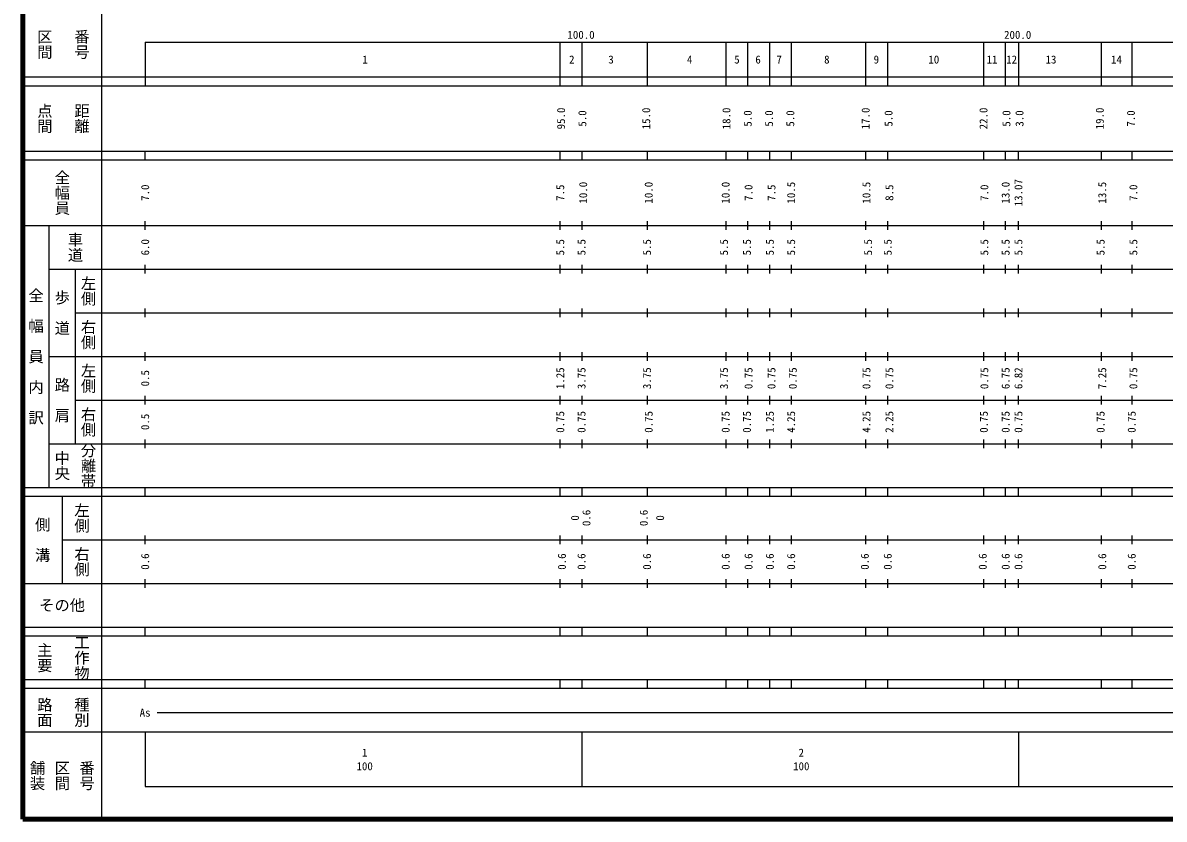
# Model space of a CAD drawing. Units: millimetres on the paper, enlarged 1000 times. Extents: x 40000 to 680000, y 20000 to 380000.
# Drawn here: x 40000 to 301400, y 20000 to 202409 of the extents above; entities that cross this region are included whole.
import ezdxf
from ezdxf.enums import TextEntityAlignment as Align

# ---------------------------------------------------------------- set-up
doc = ezdxf.new("R2010")
doc.units = ezdxf.units.MM
doc.header["$LTSCALE"] = 1000
doc.layers.add('M-TTL', color=2, linetype='Continuous', lineweight=140)
doc.layers.add('M-TTL-BAND', color=7, linetype='Continuous', lineweight=25)
doc.styles.add('@ＭＳ ゴシック', font='')
doc.styles.add('ＭＳ ゴシック', font='')
doc.styles.get('@ＭＳ ゴシック').set_extended_font_data('@MS Gothic')
doc.styles.get('ＭＳ ゴシック').set_extended_font_data('MS Gothic')

msp = doc.modelspace()

# ---------------------------------------------------------------- linework, layer by layer
at = {"layer": 'M-TTL'}
for p, q in [((40000, 380000), (40000, 20000)), ((40000, 20000), (680000, 20000))]:
    msp.add_line(p, q, dxfattribs=at)
at = {"layer": 'M-TTL-BAND'}
for p, q in [((58000, 370000), (58000, 20000)), ((68000, 198000), (579000, 198000)), ((68000, 198000), (68000, 188000)), ((163000, 198000), (163000, 188000)), ((168000, 198000), (168000, 188000)), ((183000, 198000), (183000, 188000)), ((201000, 198000), (201000, 188000)), ((206000, 198000), (206000, 188000)), ((211000, 198000), (211000, 188000)), ((216000, 198000), (216000, 188000)), ((233000, 198000), (233000, 188000)), ((238000, 198000), (238000, 188000)), ((260000, 198000), (260000, 188000)), ((265000, 198000), (265000, 188000)), ((268000, 198000), (268000, 188000)), ((287000, 198000), (287000, 188000)), ((294000, 198000), (294000, 188000)), ((40000, 190000), (579000, 190000)), ((40000, 188000), (579000, 188000)), ((40000, 173000), (579000, 173000)), ((68000, 171000), (68000, 173000)), ((163000, 173000), (163000, 171000)), ((168000, 173000), (168000, 171000)), ((183000, 173000), (183000, 171000)), ((201000, 173000), (201000, 171000)), ((206000, 173000), (206000, 171000)), ((211000, 173000), (211000, 171000)), ((216000, 173000), (216000, 171000)), ((233000, 173000), (233000, 171000)), ((238000, 173000), (238000, 171000)), ((260000, 173000), (260000, 171000)), ((265000, 173000), (265000, 171000)), ((268000, 171000), (268000, 173000)), ((287000, 173000), (287000, 171000)), ((294000, 173000), (294000, 171000)), ((40000, 171000), (579000, 171000)), ((68000, 155000), (68000, 157000)), ((163000, 157000), (163000, 155000)), ((168000, 157000), (168000, 155000)), ((183000, 157000), (183000, 155000)), ((201000, 157000), (201000, 155000)), ((206000, 157000), (206000, 155000)), ((211000, 157000), (211000, 155000)), ((216000, 157000), (216000, 155000)), ((233000, 157000), (233000, 155000)), ((238000, 157000), (238000, 155000)), ((260000, 157000), (260000, 155000)), ((265000, 157000), (265000, 155000)), ((268000, 155000), (268000, 157000)), ((287000, 157000), (287000, 155000)), ((294000, 157000), (294000, 155000)), ((40000, 156000), (579000, 156000)), ((46000, 96000), (46000, 156000)), ((68000, 145000), (68000, 147000)), ((163000, 147000), (163000, 145000)), ((168000, 147000), (168000, 145000)), ((183000, 147000), (183000, 145000)), ((201000, 147000), (201000, 145000)), ((206000, 147000), (206000, 145000)), ((211000, 147000), (211000, 145000)), ((216000, 147000), (216000, 145000)), ((233000, 147000), (233000, 145000)), ((238000, 147000), (238000, 145000)), ((260000, 147000), (260000, 145000)), ((265000, 147000), (265000, 145000)), ((268000, 145000), (268000, 147000)), ((287000, 147000), (287000, 145000)), ((294000, 147000), (294000, 145000)), ((46000, 146000), (579000, 146000)), ((52000, 146000), (52000, 106000)), ((52000, 136000), (579000, 136000)), ((68000, 135000), (68000, 137000)), ((163000, 137000), (163000, 135000)), ((168000, 137000), (168000, 135000)), ((183000, 137000), (183000, 135000)), ((201000, 137000), (201000, 135000)), ((206000, 137000), (206000, 135000)), ((211000, 137000), (211000, 135000)), ((216000, 137000), (216000, 135000)), ((233000, 137000), (233000, 135000)), ((238000, 137000), (238000, 135000)), ((260000, 137000), (260000, 135000)), ((265000, 137000), (265000, 135000)), ((268000, 135000), (268000, 137000)), ((287000, 137000), (287000, 135000)), ((294000, 137000), (294000, 135000)), ((46000, 126000), (579000, 126000)), ((68000, 125000), (68000, 127000)), ((163000, 127000), (163000, 125000)), ((168000, 127000), (168000, 125000)), ((183000, 127000), (183000, 125000)), ((201000, 127000), (201000, 125000)), ((206000, 127000), (206000, 125000)), ((211000, 127000), (211000, 125000)), ((216000, 127000), (216000, 125000)), ((233000, 127000), (233000, 125000)), ((238000, 127000), (238000, 125000)), ((260000, 127000), (260000, 125000)), ((265000, 127000), (265000, 125000)), ((268000, 125000), (268000, 127000)), ((287000, 127000), (287000, 125000)), ((294000, 127000), (294000, 125000)), ((52000, 116000), (579000, 116000)), ((68000, 115000), (68000, 117000)), ((163000, 117000), (163000, 115000)), ((168000, 117000), (168000, 115000)), ((183000, 117000), (183000, 115000)), ((201000, 117000), (201000, 115000)), ((206000, 117000), (206000, 115000)), ((211000, 117000), (211000, 115000)), ((216000, 117000), (216000, 115000)), ((233000, 117000), (233000, 115000)), ((238000, 117000), (238000, 115000)), ((260000, 117000), (260000, 115000)), ((265000, 117000), (265000, 115000)), ((268000, 115000), (268000, 117000)), ((287000, 117000), (287000, 115000)), ((294000, 117000), (294000, 115000)), ((46000, 106000), (579000, 106000)), ((68000, 105000), (68000, 107000)), ((163000, 107000), (163000, 105000)), ((168000, 107000), (168000, 105000)), ((183000, 107000), (183000, 105000)), ((201000, 107000), (201000, 105000)), ((206000, 107000), (206000, 105000)), ((211000, 107000), (211000, 105000)), ((216000, 107000), (216000, 105000)), ((233000, 107000), (233000, 105000)), ((238000, 107000), (238000, 105000)), ((260000, 107000), (260000, 105000)), ((265000, 107000), (265000, 105000)), ((268000, 105000), (268000, 107000)), ((287000, 107000), (287000, 105000)), ((294000, 107000), (294000, 105000)), ((40000, 96000), (579000, 96000)), ((68000, 94000), (68000, 96000)), ((163000, 96000), (163000, 94000)), ((168000, 96000), (168000, 94000)), ((183000, 96000), (183000, 94000)), ((201000, 96000), (201000, 94000)), ((206000, 96000), (206000, 94000)), ((211000, 96000), (211000, 94000)), ((216000, 96000), (216000, 94000)), ((233000, 96000), (233000, 94000)), ((238000, 96000), (238000, 94000)), ((260000, 96000), (260000, 94000)), ((265000, 96000), (265000, 94000)), ((268000, 94000), (268000, 96000)), ((287000, 96000), (287000, 94000)), ((294000, 96000), (294000, 94000)), ((40000, 94000), (579000, 94000)), ((49000, 94000), (49000, 74000)), ((49000, 84000), (579000, 84000)), ((68000, 83000), (68000, 85000)), ((163000, 85000), (163000, 83000)), ((168000, 85000), (168000, 83000)), ((183000, 85000), (183000, 83000)), ((201000, 85000), (201000, 83000)), ((206000, 85000), (206000, 83000)), ((211000, 85000), (211000, 83000)), ((216000, 85000), (216000, 83000)), ((233000, 85000), (233000, 83000)), ((238000, 85000), (238000, 83000)), ((260000, 85000), (260000, 83000)), ((265000, 85000), (265000, 83000)), ((268000, 83000), (268000, 85000)), ((287000, 85000), (287000, 83000)), ((294000, 85000), (294000, 83000)), ((40000, 74000), (579000, 74000)), ((68000, 73000), (68000, 75000)), ((163000, 75000), (163000, 73000)), ((168000, 75000), (168000, 73000)), ((183000, 75000), (183000, 73000)), ((201000, 75000), (201000, 73000)), ((206000, 75000), (206000, 73000)), ((211000, 75000), (211000, 73000)), ((216000, 75000), (216000, 73000)), ((233000, 75000), (233000, 73000)), ((238000, 75000), (238000, 73000)), ((260000, 75000), (260000, 73000)), ((265000, 75000), (265000, 73000)), ((268000, 73000), (268000, 75000)), ((287000, 75000), (287000, 73000)), ((294000, 75000), (294000, 73000)), ((40000, 64000), (579000, 64000)), ((68000, 62000), (68000, 64000)), ((163000, 64000), (163000, 62000)), ((168000, 64000), (168000, 62000)), ((183000, 64000), (183000, 62000)), ((201000, 64000), (201000, 62000)), ((206000, 64000), (206000, 62000)), ((211000, 64000), (211000, 62000)), ((216000, 64000), (216000, 62000)), ((233000, 64000), (233000, 62000)), ((238000, 64000), (238000, 62000)), ((260000, 64000), (260000, 62000)), ((265000, 64000), (265000, 62000)), ((268000, 62000), (268000, 64000)), ((287000, 64000), (287000, 62000)), ((294000, 64000), (294000, 62000)), ((40000, 62000), (579000, 62000)), ((40000, 52000), (579000, 52000)), ((40000, 50000), (579000, 50000)), ((68000, 50000), (68000, 52000)), ((163000, 52000), (163000, 50000)), ((168000, 52000), (168000, 50000)), ((183000, 52000), (183000, 50000)), ((201000, 52000), (201000, 50000)), ((206000, 52000), (206000, 50000)), ((211000, 52000), (211000, 50000)), ((216000, 52000), (216000, 50000)), ((233000, 52000), (233000, 50000)), ((238000, 52000), (238000, 50000)), ((260000, 52000), (260000, 50000)), ((265000, 52000), (265000, 50000)), ((268000, 50000), (268000, 52000)), ((287000, 52000), (287000, 50000)), ((294000, 52000), (294000, 50000)), ((70805, 44406), (565903, 44406)), ((40000, 40000), (579000, 40000)), ((68000, 40000), (68000, 27500)), ((168000, 40000), (168000, 27500)), ((268000, 40000), (268000, 27500)), ((68000, 27500), (579000, 27500))]:
    msp.add_line(p, q, dxfattribs=at)

# ---------------------------------------------------------------- texts
for s, height, rotation, style, p in [('区間', 2566, 270, '@ＭＳ ゴシック', (45000, 197500)), ('番号', 2566, 270, '@ＭＳ ゴシック', (53500, 197500)), ('点間', 2566, 270, '@ＭＳ ゴシック', (45000, 180500)), ('距離', 2566, 270, '@ＭＳ ゴシック', (53500, 180500)), ('95.0', 1833, 90, 'ＭＳ ゴシック', (163264, 180500)), ('5.0', 1833, 90, 'ＭＳ ゴシック', (168139, 180500)), ('15.0', 1833, 90, 'ＭＳ ゴシック', (182765, 180500)), ('18.0', 1833, 90, 'ＭＳ ゴシック', (201140, 180500)), ('5.0', 1833, 90, 'ＭＳ ゴシック', (206016, 180500)), ('5.0', 1833, 90, 'ＭＳ ゴシック', (210891, 180500)), ('5.0', 1833, 90, 'ＭＳ ゴシック', (215766, 180500)), ('17.0', 1833, 90, 'ＭＳ ゴシック', (233017, 180500)), ('5.0', 1833, 90, 'ＭＳ ゴシック', (238267, 180500)), ('22.0', 1833, 90, 'ＭＳ ゴシック', (260018, 180500)), ('5.0', 1833, 90, 'ＭＳ ゴシック', (265268, 180500)), ('3.0', 1833, 90, 'ＭＳ ゴシック', (268264, 180500)), ('19.0', 1833, 90, 'ＭＳ ゴシック', (286644, 180500)), ('7.0', 1833, 90, 'ＭＳ ゴシック', (293769, 180500)), ('全幅員', 2566, 270, '@ＭＳ ゴシック', (49000, 163500)), ('7.0', 1833, 90, 'ＭＳ ゴシック', (68011, 163500)), ('7.5', 1833, 90, 'ＭＳ ゴシック', (163077, 163500)), ('10.0', 1833, 90, 'ＭＳ ゴシック', (168327, 163500)), ('10.0', 1833, 90, 'ＭＳ ゴシック', (183327, 163500)), ('10.0', 1833, 90, 'ＭＳ ゴシック', (200953, 163500)), ('7.0', 1833, 90, 'ＭＳ ゴシック', (206203, 163500)), ('7.5', 1833, 90, 'ＭＳ ゴシック', (211453, 163500)), ('10.5', 1833, 90, 'ＭＳ ゴシック', (215953, 163500)), ('10.5', 1833, 90, 'ＭＳ ゴシック', (233204, 163500)), ('8.5', 1833, 90, 'ＭＳ ゴシック', (238454, 163500)), ('7.0', 1833, 90, 'ＭＳ ゴシック', (260205, 163500)), ('13.0', 1833, 90, 'ＭＳ ゴシック', (265080, 163500)), ('13.07', 1833, 90, 'ＭＳ ゴシック', (268011, 163500)), ('13.5', 1833, 90, 'ＭＳ ゴシック', (287206, 163500)), ('7.0', 1833, 90, 'ＭＳ ゴシック', (294331, 163500)), ('車道', 2566, 270, '@ＭＳ ゴシック', (52000, 151000)), ('6.0', 1833, 90, 'ＭＳ ゴシック', (68011, 151000)), ('5.5', 1833, 90, 'ＭＳ ゴシック', (163077, 151000)), ('5.5', 1833, 90, 'ＭＳ ゴシック', (167952, 151000)), ('5.5', 1833, 90, 'ＭＳ ゴシック', (182952, 151000)), ('5.5', 1833, 90, 'ＭＳ ゴシック', (200578, 151000)), ('5.5', 1833, 90, 'ＭＳ ゴシック', (205828, 151000)), ('5.5', 1833, 90, 'ＭＳ ゴシック', (211078, 151000)), ('5.5', 1833, 90, 'ＭＳ ゴシック', (215953, 151000)), ('5.5', 1833, 90, 'ＭＳ ゴシック', (233579, 151000)), ('5.5', 1833, 90, 'ＭＳ ゴシック', (238079, 151000)), ('5.5', 1833, 90, 'ＭＳ ゴシック', (260205, 151000)), ('5.5', 1833, 90, 'ＭＳ ゴシック', (265080, 151000)), ('5.5', 1833, 90, 'ＭＳ ゴシック', (268011, 151000)), ('5.5', 1833, 90, 'ＭＳ ゴシック', (286831, 151000)), ('5.5', 1833, 90, 'ＭＳ ゴシック', (294331, 151000)), ('左側', 2566, 270, '@ＭＳ ゴシック', (55000, 141000)), ('全\u3000幅\u3000員\u3000内\u3000訳', 2566, 270, '@ＭＳ ゴシック', (43000, 126000)), ('歩\u3000道', 2566, 270, '@ＭＳ ゴシック', (49000, 136000)), ('右側', 2566, 270, '@ＭＳ ゴシック', (55000, 131000)), ('左側', 2566, 270, '@ＭＳ ゴシック', (55000, 121000)), ('1.25', 1833, 90, 'ＭＳ ゴシック', (163077, 121000)), ('3.75', 1833, 90, 'ＭＳ ゴシック', (167952, 121000)), ('3.75', 1833, 90, 'ＭＳ ゴシック', (182952, 121000)), ('3.75', 1833, 90, 'ＭＳ ゴシック', (200578, 121000)), ('0.75', 1833, 90, 'ＭＳ ゴシック', (206203, 121000)), ('0.75', 1833, 90, 'ＭＳ ゴシック', (211453, 121000)), ('0.75', 1833, 90, 'ＭＳ ゴシック', (216328, 121000)), ('0.75', 1833, 90, 'ＭＳ ゴシック', (233204, 121000)), ('0.75', 1833, 90, 'ＭＳ ゴシック', (238454, 121000)), ('0.75', 1833, 90, 'ＭＳ ゴシック', (260205, 121000)), ('6.75', 1833, 90, 'ＭＳ ゴシック', (265080, 121000)), ('6.82', 1833, 90, 'ＭＳ ゴシック', (268011, 121000)), ('7.25', 1833, 90, 'ＭＳ ゴシック', (287206, 121000)), ('0.75', 1833, 90, 'ＭＳ ゴシック', (294331, 121000)), ('路\u3000肩', 2566, 270, '@ＭＳ ゴシック', (49000, 116000)), ('0.5', 1833, 90, 'ＭＳ ゴシック', (68011, 121000)), ('右側', 2566, 270, '@ＭＳ ゴシック', (55000, 111000)), ('0.5', 1833, 90, 'ＭＳ ゴシック', (68011, 111000)), ('0.75', 1833, 90, 'ＭＳ ゴシック', (163077, 111000)), ('0.75', 1833, 90, 'ＭＳ ゴシック', (167952, 111000)), ('0.75', 1833, 90, 'ＭＳ ゴシック', (183327, 111000)), ('0.75', 1833, 90, 'ＭＳ ゴシック', (200953, 111000)), ('0.75', 1833, 90, 'ＭＳ ゴシック', (205828, 111000)), ('1.25', 1833, 90, 'ＭＳ ゴシック', (211078, 111000)), ('4.25', 1833, 90, 'ＭＳ ゴシック', (215953, 111000)), ('4.25', 1833, 90, 'ＭＳ ゴシック', (233204, 111000)), ('2.25', 1833, 90, 'ＭＳ ゴシック', (238454, 111000)), ('0.75', 1833, 90, 'ＭＳ ゴシック', (260088, 111000)), ('0.75', 1833, 90, 'ＭＳ ゴシック', (265080, 111000)), ('0.75', 1833, 90, 'ＭＳ ゴシック', (268011, 111000)), ('0.75', 1833, 90, 'ＭＳ ゴシック', (286831, 111000)), ('0.75', 1833, 90, 'ＭＳ ゴシック', (293956, 111000)), ('分離帯', 2566, 270, '@ＭＳ ゴシック', (55000, 101000)), ('中央', 2566, 270, '@ＭＳ ゴシック', (49000, 101000)), ('左側', 2566, 270, '@ＭＳ ゴシック', (53500, 89000)), ('側\u3000溝', 2566, 270, '@ＭＳ ゴシック', (44500, 84000)), ('0', 1833, 90, 'ＭＳ ゴシック', (166452, 89000)), ('0.6', 1833, 90, 'ＭＳ ゴシック', (169077, 89000)), ('0.6', 1833, 90, 'ＭＳ ゴシック', (182202, 89000)), ('0', 1833, 90, 'ＭＳ ゴシック', (185952, 89000)), ('右側', 2566, 270, '@ＭＳ ゴシック', (53500, 79000)), ('0.6', 1833, 90, 'ＭＳ ゴシック', (68011, 79000)), ('0.6', 1833, 90, 'ＭＳ ゴシック', (163452, 79000)), ('0.6', 1833, 90, 'ＭＳ ゴシック', (167952, 79000)), ('0.6', 1833, 90, 'ＭＳ ゴシック', (182952, 79000)), ('0.6', 1833, 90, 'ＭＳ ゴシック', (200953, 79000)), ('0.6', 1833, 90, 'ＭＳ ゴシック', (206203, 79000)), ('0.6', 1833, 90, 'ＭＳ ゴシック', (211078, 79000)), ('0.6', 1833, 90, 'ＭＳ ゴシック', (215953, 79000)), ('0.6', 1833, 90, 'ＭＳ ゴシック', (232829, 79000)), ('0.6', 1833, 90, 'ＭＳ ゴシック', (238079, 79000)), ('0.6', 1833, 90, 'ＭＳ ゴシック', (259830, 79000)), ('0.6', 1833, 90, 'ＭＳ ゴシック', (265080, 79000)), ('0.6', 1833, 90, 'ＭＳ ゴシック', (268011, 79000)), ('0.6', 1833, 90, 'ＭＳ ゴシック', (287206, 79000)), ('0.6', 1833, 90, 'ＭＳ ゴシック', (293956, 79000)), ('主要', 2566, 270, '@ＭＳ ゴシック', (45000, 57000)), ('工作物', 2566, 270, '@ＭＳ ゴシック', (53500, 57000)), ('路面', 2566, 270, '@ＭＳ ゴシック', (45000, 44500)), ('種別', 2566, 270, '@ＭＳ ゴシック', (53500, 44500)), ('舗装', 2566, 270, '@ＭＳ ゴシック', (43333, 30000)), ('区間', 2566, 270, '@ＭＳ ゴシック', (49000, 30000)), ('番号', 2566, 270, '@ＭＳ ゴシック', (54667, 30000))]:
    msp.add_text(s, height=height, rotation=rotation, dxfattribs=dict(at, style=style)).set_placement(p, align=Align.MIDDLE_CENTER)
at = {"layer": 'M-TTL-BAND', "style": 'ＭＳ ゴシック'}
for s, p in [('100.0', (167844, 198195)), ('200.0', (267844, 198195))]:
    msp.add_text(s, height=1833, dxfattribs=at).set_placement(p, align=Align.BOTTOM_CENTER)
for s, height, p in [('1', 1833, (118387, 194000)), ('2', 1833, (165722, 194000)), ('3', 1833, (174723, 194000)), ('4', 1833, (192723, 194000)), ('5', 1833, (203557, 194000)), ('6', 1833, (208391, 194000)), ('7', 1833, (213224, 194000)), ('8', 1833, (224141, 194000)), ('9', 1833, (235475, 194000)), ('10', 1833, (248642, 194000)), ('11', 1833, (261976, 194000)), ('12', 1833, (266464, 194000)), ('13', 1833, (275476, 194000)), ('14', 1833, (290477, 194000)), ('その他', 2566, (49000, 69000)), ('As', 1833, (68006, 44406)), ('1', 1833, (118288, 35238)), ('2', 1833, (218288, 35238)), ('100', 1833, (118288, 32131)), ('100', 1833, (218288, 32131))]:
    msp.add_text(s, height=height, dxfattribs=at).set_placement(p, align=Align.MIDDLE_CENTER)

doc.saveas('drawing.dxf')
